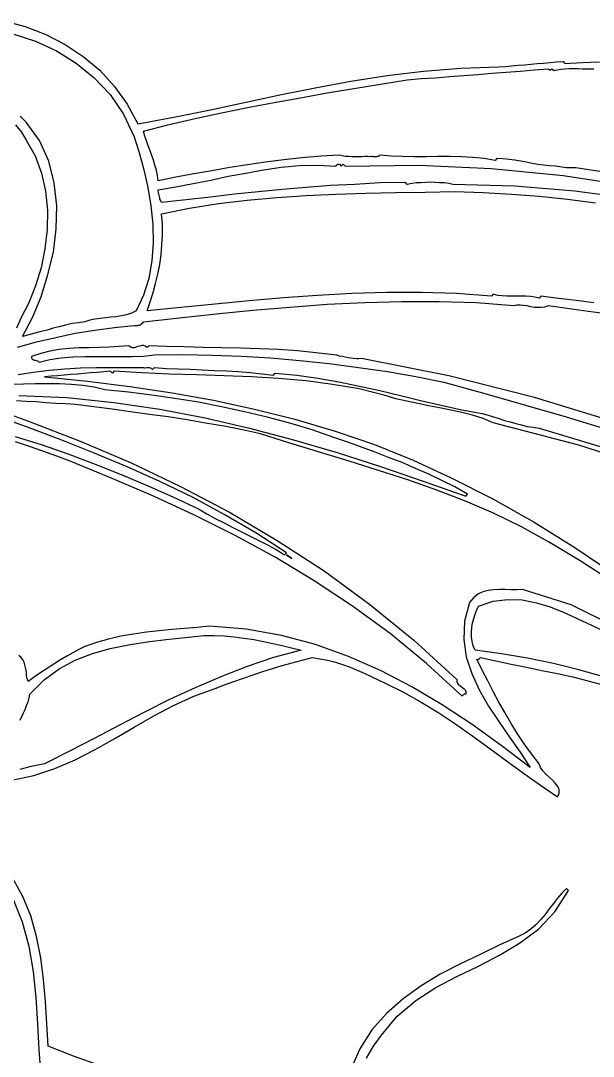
# Model space of a CAD drawing. Extents: x 0.03 to 8.99, y 0.03 to 7.32.
# Drawn here: x 2.542 to 4.612, y 3.314 to 7.054 of the extents above; entities that cross this region are included whole.
import ezdxf

# ---------------------------------------------------------------- set-up
doc = ezdxf.new("R2010")
doc.units = 0
doc.layers.add('1', color=7, linetype='Continuous')

msp = doc.modelspace()

# ---------------------------------------------------------------- linework, layer by layer
for points in [[(2.483, 7.054), (2.559, 7.033), (2.633, 7.004), (2.703, 6.968), (2.768, 6.925), (2.828, 6.875), (2.882, 6.817), (2.928, 6.753), (2.966, 6.682), (3.096, 6.706), (3.223, 6.731), (3.351, 6.759), (3.479, 6.786), (3.607, 6.812), (3.736, 6.836), (3.867, 6.856), (3.999, 6.872), (4.134, 6.883), (4.271, 6.887), (4.294, 6.889), (4.317, 6.891), (4.341, 6.893), (4.364, 6.895), (4.387, 6.897), (4.41, 6.899), (4.433, 6.901), (4.456, 6.903), (4.48, 6.905), (4.503, 6.907), (4.509, 6.9), (4.572, 6.903), (4.635, 6.905)], [(2.533, 5.776), (2.588, 5.785), (2.645, 5.792), (2.702, 5.797), (2.759, 5.8), (2.816, 5.801), (2.873, 5.802), (2.93, 5.801), (2.986, 5.801)], [(2.986, 5.801), (2.99, 5.8), (2.993, 5.8), (2.997, 5.801), (3.001, 5.801), (3.004, 5.801), (3.008, 5.801), (3.011, 5.8), (3.014, 5.799), (3.017, 5.797), (3.019, 5.794), (3.026, 5.801), (3.069, 5.798), (3.112, 5.797), (3.156, 5.795), (3.199, 5.793), (3.243, 5.791), (3.286, 5.789), (3.329, 5.787), (3.372, 5.783), (3.414, 5.779), (3.456, 5.774), (3.463, 5.781), (3.541, 5.774), (3.617, 5.763), (3.693, 5.75), (3.767, 5.734), (3.841, 5.718), (3.915, 5.7), (3.988, 5.682), (4.062, 5.665), (4.137, 5.649), (4.211, 5.635), (4.232, 5.629), (4.252, 5.623), (4.272, 5.617), (4.292, 5.61), (4.312, 5.605), (4.333, 5.599), (4.353, 5.594), (4.374, 5.589), (4.395, 5.586), (4.417, 5.582), (4.709, 5.495)], [(4.864, 5.423), (4.56, 5.521), (4.251, 5.602), (4.214, 5.617), (4.176, 5.629), (4.137, 5.639), (4.097, 5.648), (4.057, 5.656), (4.017, 5.663), (3.978, 5.671), (3.938, 5.68), (3.899, 5.689), (3.86, 5.701), (3.766, 5.724), (3.67, 5.74), (3.574, 5.753), (3.475, 5.762), (3.377, 5.768), (3.278, 5.772), (3.179, 5.775), (3.079, 5.778), (2.98, 5.782), (2.88, 5.788), (2.874, 5.781), (2.867, 5.788), (2.843, 5.786), (2.819, 5.783), (2.795, 5.782), (2.772, 5.78), (2.748, 5.778), (2.724, 5.776), (2.7, 5.774), (2.676, 5.772), (2.653, 5.77), (2.629, 5.768), (2.784, 5.752), (2.937, 5.733), (3.09, 5.71), (3.24, 5.683), (3.388, 5.651), (3.534, 5.615), (3.679, 5.572), (3.821, 5.523), (3.961, 5.467), (4.099, 5.403), (4.249, 5.327), (4.399, 5.243), (4.546, 5.152), (4.69, 5.054)], [(2.536, 5.701), (2.709, 5.693), (2.879, 5.675), (3.045, 5.651), (3.209, 5.62), (3.37, 5.582), (3.529, 5.54), (3.687, 5.494), (3.843, 5.444), (3.997, 5.391), (4.152, 5.337), (4.158, 5.344), (4.112, 5.37), (4.065, 5.394), (4.018, 5.416), (3.97, 5.437), (3.921, 5.458), (3.872, 5.477), (3.824, 5.496), (3.774, 5.514), (3.725, 5.532), (3.675, 5.549), (3.596, 5.576), (3.515, 5.6), (3.434, 5.622), (3.351, 5.641), (3.268, 5.66), (3.185, 5.676), (3.1, 5.69), (3.016, 5.702), (2.932, 5.713), (2.847, 5.721), (2.808, 5.73), (2.767, 5.737), (2.725, 5.74), (2.683, 5.742), (2.64, 5.742), (2.596, 5.742), (2.553, 5.741), (2.509, 5.74)], [(2.384, 5.675), (2.571, 5.608), (2.757, 5.536), (2.939, 5.458), (3.12, 5.372), (3.297, 5.279), (3.47, 5.177), (3.639, 5.067), (3.804, 4.947), (3.964, 4.817), (4.119, 4.675), (4.119, 4.668), (4.121, 4.661), (4.125, 4.656), (4.13, 4.653), (4.135, 4.649), (4.141, 4.645), (4.146, 4.641), (4.15, 4.636), (4.152, 4.63), (4.152, 4.622), (4.15, 4.622), (4.148, 4.622), (4.146, 4.622), (4.144, 4.621), (4.143, 4.62), (4.141, 4.618), (4.14, 4.617), (4.139, 4.615), (4.01, 4.733), (3.878, 4.841), (3.742, 4.94), (3.604, 5.031), (3.462, 5.116), (3.318, 5.195), (3.171, 5.268), (3.023, 5.337), (2.873, 5.401), (2.721, 5.463), (2.673, 5.481), (2.623, 5.499), (2.574, 5.516), (2.524, 5.533)], [(4.677, 5.031), (4.565, 5.103), (4.45, 5.172), (4.353, 5.226), (4.252, 5.276), (4.151, 5.319), (4.047, 5.359), (3.942, 5.396), (3.836, 5.43), (3.73, 5.463), (3.623, 5.496), (3.516, 5.528), (3.41, 5.562), (3.344, 5.576), (3.278, 5.59), (3.211, 5.601), (3.144, 5.612), (3.076, 5.623), (3.008, 5.632), (2.94, 5.642), (2.873, 5.651), (2.807, 5.66), (2.741, 5.668), (2.706, 5.67), (2.67, 5.672), (2.634, 5.674), (2.598, 5.677), (2.562, 5.679), (2.527, 5.681)], [(2.523, 5.552), (2.62, 5.522), (2.717, 5.489), (2.812, 5.453), (2.906, 5.415), (3, 5.376), (3.093, 5.334), (3.185, 5.291), (3.216, 5.273), (3.246, 5.256), (3.278, 5.24), (3.309, 5.224), (3.341, 5.208), (3.372, 5.192), (3.403, 5.177), (3.435, 5.161), (3.466, 5.144), (3.496, 5.125), (3.503, 5.132), (3.392, 5.204), (3.278, 5.271), (3.163, 5.333), (3.045, 5.39), (2.927, 5.443), (2.806, 5.493), (2.685, 5.541), (2.563, 5.587), (2.44, 5.631)]]:
    msp.add_lwpolyline(points)
at = {"layer": '1'}
for points in [[(2.514, 7.007), (2.596, 6.98), (2.672, 6.945), (2.743, 6.901), (2.808, 6.848), (2.866, 6.787), (2.914, 6.716), (2.953, 6.635)], [(4.754, 6.491), (4.549, 6.523), (4.544, 6.523), (4.537, 6.523), (4.53, 6.523), (4.523, 6.523), (4.515, 6.523), (4.507, 6.524), (4.499, 6.525), (4.491, 6.526), (4.483, 6.527), (4.476, 6.529), (4.454, 6.53), (4.433, 6.532), (4.412, 6.535), (4.391, 6.538), (4.37, 6.543), (4.35, 6.547), (4.329, 6.55), (4.308, 6.553), (4.286, 6.555), (4.264, 6.556), (4.258, 6.549), (4.218, 6.556), (4.177, 6.56), (4.136, 6.562), (4.093, 6.563), (4.051, 6.563), (4.008, 6.562), (3.966, 6.562), (3.923, 6.563), (3.882, 6.565), (3.841, 6.569), (3.838, 6.566), (3.836, 6.564), (3.832, 6.563), (3.829, 6.562), (3.826, 6.562), (3.822, 6.562), (3.818, 6.562), (3.814, 6.563), (3.811, 6.563), (3.807, 6.562), (3.798, 6.563), (3.788, 6.563), (3.776, 6.562), (3.765, 6.562), (3.753, 6.562), (3.74, 6.562), (3.728, 6.563), (3.717, 6.564), (3.705, 6.566), (3.695, 6.569), (3.627, 6.565), (3.56, 6.559), (3.494, 6.552), (3.428, 6.543), (3.362, 6.534), (3.298, 6.524), (3.233, 6.512), (3.168, 6.501), (3.103, 6.489), (3.039, 6.476), (3.037, 6.495), (3.033, 6.514), (3.028, 6.532), (3.022, 6.55), (3.016, 6.567), (3.01, 6.584), (3.003, 6.602), (2.997, 6.62), (2.991, 6.637), (2.986, 6.655), (3.079, 6.679), (3.173, 6.701), (3.268, 6.721), (3.363, 6.741), (3.459, 6.759), (3.554, 6.776), (3.651, 6.793), (3.747, 6.809), (3.843, 6.825), (3.94, 6.841), (3.991, 6.845), (4.042, 6.848), (4.093, 6.853), (4.144, 6.856), (4.195, 6.86), (4.246, 6.865), (4.297, 6.868), (4.348, 6.872), (4.399, 6.876), (4.45, 6.88), (4.456, 6.874), (4.463, 6.88), (4.47, 6.874), (4.482, 6.877), (4.495, 6.879), (4.51, 6.88), (4.525, 6.881), (4.541, 6.881), (4.557, 6.881), (4.573, 6.88), (4.588, 6.88), (4.603, 6.88), (4.615, 6.88)], [(2.953, 6.635), (2.971, 6.578), (2.988, 6.516), (3.002, 6.452), (3.013, 6.386), (3.02, 6.319), (3.021, 6.252), (3.017, 6.187), (3.006, 6.123), (2.987, 6.063), (2.96, 6.006), (2.943, 5.998), (2.925, 5.992), (2.907, 5.988), (2.888, 5.985), (2.868, 5.983), (2.849, 5.981), (2.83, 5.979), (2.811, 5.976), (2.792, 5.972), (2.774, 5.966), (2.751, 5.963), (2.728, 5.96), (2.705, 5.955), (2.682, 5.949), (2.66, 5.944), (2.638, 5.937), (2.616, 5.931), (2.594, 5.925), (2.572, 5.919), (2.549, 5.913), (2.585, 5.982), (2.616, 6.057), (2.641, 6.137), (2.661, 6.218), (2.671, 6.302), (2.673, 6.386), (2.664, 6.468), (2.644, 6.547), (2.61, 6.621), (2.562, 6.688), (2.541, 6.709)], [(2.524, 6.678), (2.545, 6.652), (2.562, 6.622), (2.595, 6.566), (2.618, 6.504), (2.632, 6.438), (2.639, 6.37), (2.638, 6.3), (2.63, 6.23), (2.616, 6.162), (2.596, 6.096), (2.572, 6.035), (2.543, 5.98), (2.527, 5.944)], [(4.761, 6.409), (4.546, 6.439), (4.328, 6.457), (4.105, 6.463), (4.09, 6.466), (4.074, 6.468), (4.057, 6.469), (4.04, 6.47), (4.023, 6.471), (4.006, 6.47), (3.988, 6.469), (3.972, 6.468), (3.956, 6.466), (3.94, 6.463), (3.933, 6.47), (3.841, 6.468), (3.751, 6.463), (3.663, 6.459), (3.575, 6.452), (3.488, 6.444), (3.402, 6.436), (3.315, 6.427), (3.229, 6.417), (3.141, 6.407), (3.052, 6.397), (3.05, 6.401), (3.048, 6.406), (3.046, 6.41), (3.045, 6.414), (3.044, 6.419), (3.043, 6.424), (3.042, 6.429), (3.041, 6.434), (3.04, 6.438), (3.039, 6.443), (3.103, 6.454), (3.166, 6.466), (3.23, 6.478), (3.293, 6.492), (3.356, 6.504), (3.42, 6.516), (3.484, 6.525), (3.549, 6.531), (3.615, 6.532), (3.682, 6.529)], [(3.682, 6.529), (3.683, 6.531), (3.685, 6.532), (3.686, 6.533), (3.687, 6.535), (3.689, 6.536), (3.691, 6.536), (3.693, 6.536), (3.695, 6.536), (3.701, 6.529), (3.708, 6.536), (3.715, 6.529), (3.983, 6.532), (4.245, 6.52), (4.503, 6.495), (4.757, 6.456)], [(4.615, 6.035), (4.551, 6.043), (4.487, 6.051), (4.423, 6.059), (4.417, 6.052), (4.401, 6.056), (4.385, 6.058), (4.368, 6.059), (4.351, 6.059), (4.334, 6.059), (4.317, 6.059), (4.3, 6.059), (4.283, 6.06), (4.267, 6.062), (4.251, 6.066), (4.245, 6.059), (4.118, 6.069), (3.992, 6.073), (3.866, 6.073), (3.74, 6.069), (3.616, 6.062), (3.492, 6.053), (3.368, 6.042), (3.245, 6.03), (3.122, 6.018), (3, 6.006), (3.01, 6.039), (3.021, 6.072), (3.03, 6.105), (3.038, 6.139), (3.045, 6.174), (3.05, 6.209), (3.053, 6.245), (3.055, 6.281), (3.055, 6.319), (3.052, 6.357), (3.153, 6.377), (3.257, 6.394), (3.361, 6.406), (3.468, 6.416), (3.574, 6.423), (3.682, 6.427), (3.79, 6.431), (3.898, 6.433), (4.005, 6.435), (4.112, 6.437), (4.214, 6.434), (4.317, 6.428), (4.418, 6.42), (4.519, 6.409), (4.62, 6.396)], [(2.531, 5.875), (2.6, 5.894), (2.669, 5.91), (2.74, 5.925), (2.811, 5.937), (2.882, 5.946), (2.953, 5.953), (2.957, 5.953), (2.961, 5.953), (2.965, 5.953), (2.968, 5.954), (2.972, 5.955), (2.975, 5.956), (2.978, 5.958), (2.981, 5.96), (2.984, 5.963), (2.986, 5.966), (3.117, 5.981), (3.249, 5.995), (3.382, 6.009), (3.516, 6.02), (3.651, 6.03), (3.786, 6.036), (3.92, 6.04), (4.055, 6.04), (4.19, 6.036), (4.324, 6.026)], [(4.324, 6.026), (4.336, 6.028), (4.348, 6.028), (4.36, 6.027), (4.372, 6.025), (4.385, 6.022), (4.399, 6.02), (4.411, 6.019), (4.424, 6.019), (4.437, 6.021), (4.45, 6.026), (4.577, 6.008), (4.704, 5.991)], [(4.704, 5.6), (4.4, 5.693), (4.09, 5.771), (3.774, 5.834), (3.765, 5.833), (3.756, 5.833), (3.746, 5.834), (3.736, 5.835), (3.726, 5.837), (3.716, 5.839), (3.706, 5.841), (3.695, 5.843), (3.685, 5.846), (3.675, 5.847), (3.61, 5.855), (3.543, 5.862), (3.475, 5.866), (3.406, 5.869), (3.338, 5.871), (3.269, 5.873), (3.201, 5.874), (3.134, 5.876), (3.069, 5.877), (3.006, 5.88), (3, 5.874), (2.993, 5.879), (2.986, 5.881), (2.98, 5.881), (2.973, 5.879), (2.966, 5.877), (2.96, 5.875), (2.953, 5.873), (2.947, 5.873), (2.94, 5.875), (2.933, 5.88), (2.898, 5.877), (2.862, 5.875), (2.826, 5.874), (2.789, 5.873), (2.753, 5.872), (2.717, 5.87), (2.682, 5.866), (2.648, 5.86), (2.615, 5.852), (2.582, 5.841), (2.582, 5.836), (2.584, 5.832), (2.586, 5.83), (2.589, 5.829), (2.592, 5.828), (2.596, 5.828), (2.6, 5.827), (2.603, 5.826), (2.606, 5.824), (2.609, 5.821), (2.648, 5.83), (2.689, 5.836), (2.731, 5.84), (2.774, 5.841), (2.817, 5.841), (2.861, 5.841), (2.904, 5.841), (2.946, 5.841), (2.987, 5.843), (3.026, 5.847), (3.129, 5.848), (3.234, 5.846), (3.339, 5.842), (3.446, 5.836), (3.552, 5.827), (3.658, 5.816), (3.764, 5.802), (3.869, 5.787), (3.971, 5.769), (4.072, 5.748), (4.22, 5.708), (4.367, 5.666), (4.514, 5.624), (4.66, 5.579)], [(3.503, 5.125), (3.523, 5.112), (3.503, 5.125)], [(4.698, 4.862), (4.533, 4.944), (4.357, 5), (4.336, 4.999), (4.315, 4.999), (4.294, 5), (4.273, 5), (4.252, 4.999), (4.232, 4.996), (4.213, 4.991), (4.195, 4.983), (4.179, 4.97), (4.165, 4.953), (4.147, 4.885), (4.144, 4.819), (4.153, 4.757), (4.173, 4.696), (4.2, 4.637), (4.234, 4.579), (4.271, 4.523), (4.31, 4.467), (4.348, 4.412), (4.384, 4.357), (4.279, 4.436), (4.174, 4.512), (4.066, 4.583), (3.956, 4.648), (3.843, 4.707), (3.728, 4.758), (3.608, 4.801), (3.485, 4.834), (3.357, 4.856), (3.225, 4.867), (3.18, 4.863), (3.135, 4.859), (3.089, 4.855), (3.043, 4.851), (2.997, 4.846), (2.95, 4.839), (2.905, 4.831), (2.86, 4.821), (2.817, 4.809), (2.774, 4.794), (2.753, 4.783), (2.731, 4.771), (2.709, 4.759), (2.687, 4.746), (2.666, 4.733), (2.645, 4.719), (2.625, 4.706), (2.605, 4.693), (2.586, 4.68), (2.569, 4.668), (2.566, 4.678), (2.564, 4.688), (2.563, 4.698), (2.562, 4.708), (2.56, 4.718), (2.558, 4.728), (2.555, 4.737), (2.55, 4.746), (2.544, 4.754), (2.536, 4.761)], [(4.65, 4.685), (4.56, 4.71), (4.468, 4.733), (4.375, 4.752), (4.281, 4.768), (4.185, 4.781), (4.178, 4.796), (4.174, 4.812), (4.172, 4.829), (4.172, 4.845), (4.173, 4.862), (4.176, 4.879), (4.18, 4.895), (4.185, 4.911), (4.191, 4.926), (4.198, 4.94), (4.251, 4.958), (4.303, 4.964), (4.355, 4.962), (4.407, 4.952), (4.457, 4.937), (4.507, 4.917), (4.557, 4.894), (4.606, 4.871), (4.654, 4.848)], [(2.54, 4.528), (2.547, 4.541), (2.553, 4.554), (2.559, 4.567), (2.564, 4.581), (2.569, 4.594), (2.573, 4.608), (2.576, 4.622), (2.627, 4.673), (2.681, 4.713), (2.74, 4.745), (2.802, 4.769), (2.866, 4.787), (2.932, 4.8), (3, 4.811), (3.068, 4.819), (3.137, 4.826), (3.205, 4.834), (3.242, 4.834), (3.278, 4.832), (3.314, 4.829), (3.35, 4.824), (3.385, 4.819), (3.42, 4.812), (3.454, 4.805), (3.488, 4.798), (3.522, 4.789), (3.556, 4.781)], [(2.509, 4.311), (2.59, 4.328), (2.666, 4.353), (2.74, 4.385), (2.812, 4.422), (2.883, 4.462), (2.953, 4.503), (3.024, 4.543), (3.095, 4.581), (3.169, 4.615), (3.245, 4.642), (3.279, 4.655), (3.313, 4.668), (3.348, 4.68), (3.383, 4.692), (3.418, 4.704), (3.453, 4.714), (3.488, 4.725), (3.524, 4.735), (3.56, 4.745), (3.596, 4.754), (3.624, 4.75), (3.652, 4.745), (3.68, 4.737), (3.706, 4.729), (3.733, 4.719), (3.759, 4.709), (3.784, 4.698), (3.81, 4.686), (3.835, 4.674), (3.86, 4.662)], [(3.556, 4.781), (3.457, 4.754), (3.361, 4.722), (3.266, 4.685), (3.173, 4.645), (3.081, 4.602), (2.99, 4.557), (2.9, 4.51), (2.81, 4.463), (2.719, 4.416), (2.629, 4.37), (2.61, 4.367), (2.592, 4.363), (2.574, 4.359), (2.557, 4.354), (2.539, 4.35)], [(3.86, 4.662), (3.926, 4.629), (3.99, 4.593), (4.054, 4.554), (4.116, 4.513), (4.177, 4.47), (4.238, 4.425), (4.299, 4.381), (4.36, 4.337), (4.421, 4.293), (4.483, 4.251), (4.489, 4.264), (4.489, 4.277), (4.484, 4.288), (4.475, 4.3), (4.465, 4.311), (4.453, 4.322), (4.441, 4.333), (4.43, 4.345), (4.421, 4.357), (4.417, 4.37), (4.389, 4.406), (4.363, 4.442), (4.338, 4.479), (4.315, 4.516), (4.293, 4.555), (4.271, 4.593), (4.251, 4.631), (4.231, 4.67), (4.211, 4.709), (4.192, 4.748), (4.194, 4.747), (4.196, 4.747), (4.197, 4.748), (4.199, 4.749), (4.201, 4.75), (4.202, 4.752), (4.204, 4.753), (4.205, 4.754), (4.26, 4.742), (4.316, 4.73), (4.371, 4.719), (4.427, 4.707), (4.483, 4.696), (4.538, 4.684), (4.593, 4.67), (4.648, 4.656)], [(2.829, 3.281), (2.734, 3.314), (2.642, 3.35), (2.637, 3.431), (2.632, 3.512), (2.625, 3.591), (2.615, 3.67), (2.6, 3.747), (2.579, 3.821), (2.55, 3.891), (2.513, 3.959)], [(3.793, 3.307), (3.818, 3.35), (3.847, 3.39), (3.904, 3.459), (3.971, 3.515), (4.043, 3.562), (4.119, 3.602), (4.197, 3.64), (4.273, 3.679), (4.346, 3.722), (4.414, 3.773), (4.474, 3.836), (4.523, 3.913), (4.516, 3.92), (4.499, 3.903), (4.483, 3.885), (4.468, 3.866), (4.453, 3.846), (4.438, 3.826), (4.422, 3.807), (4.405, 3.789), (4.387, 3.773), (4.366, 3.759), (4.344, 3.748), (4.274, 3.716), (4.203, 3.682), (4.13, 3.647), (4.059, 3.61), (3.99, 3.568), (3.925, 3.521), (3.865, 3.468), (3.812, 3.409), (3.768, 3.341), (3.735, 3.264)], [(2.514, 3.884), (2.548, 3.8), (2.572, 3.712), (2.587, 3.62), (2.597, 3.526), (2.603, 3.431), (2.608, 3.337), (2.615, 3.245)]]:
    msp.add_lwpolyline(points, dxfattribs=at)

doc.saveas('drawing.dxf')
